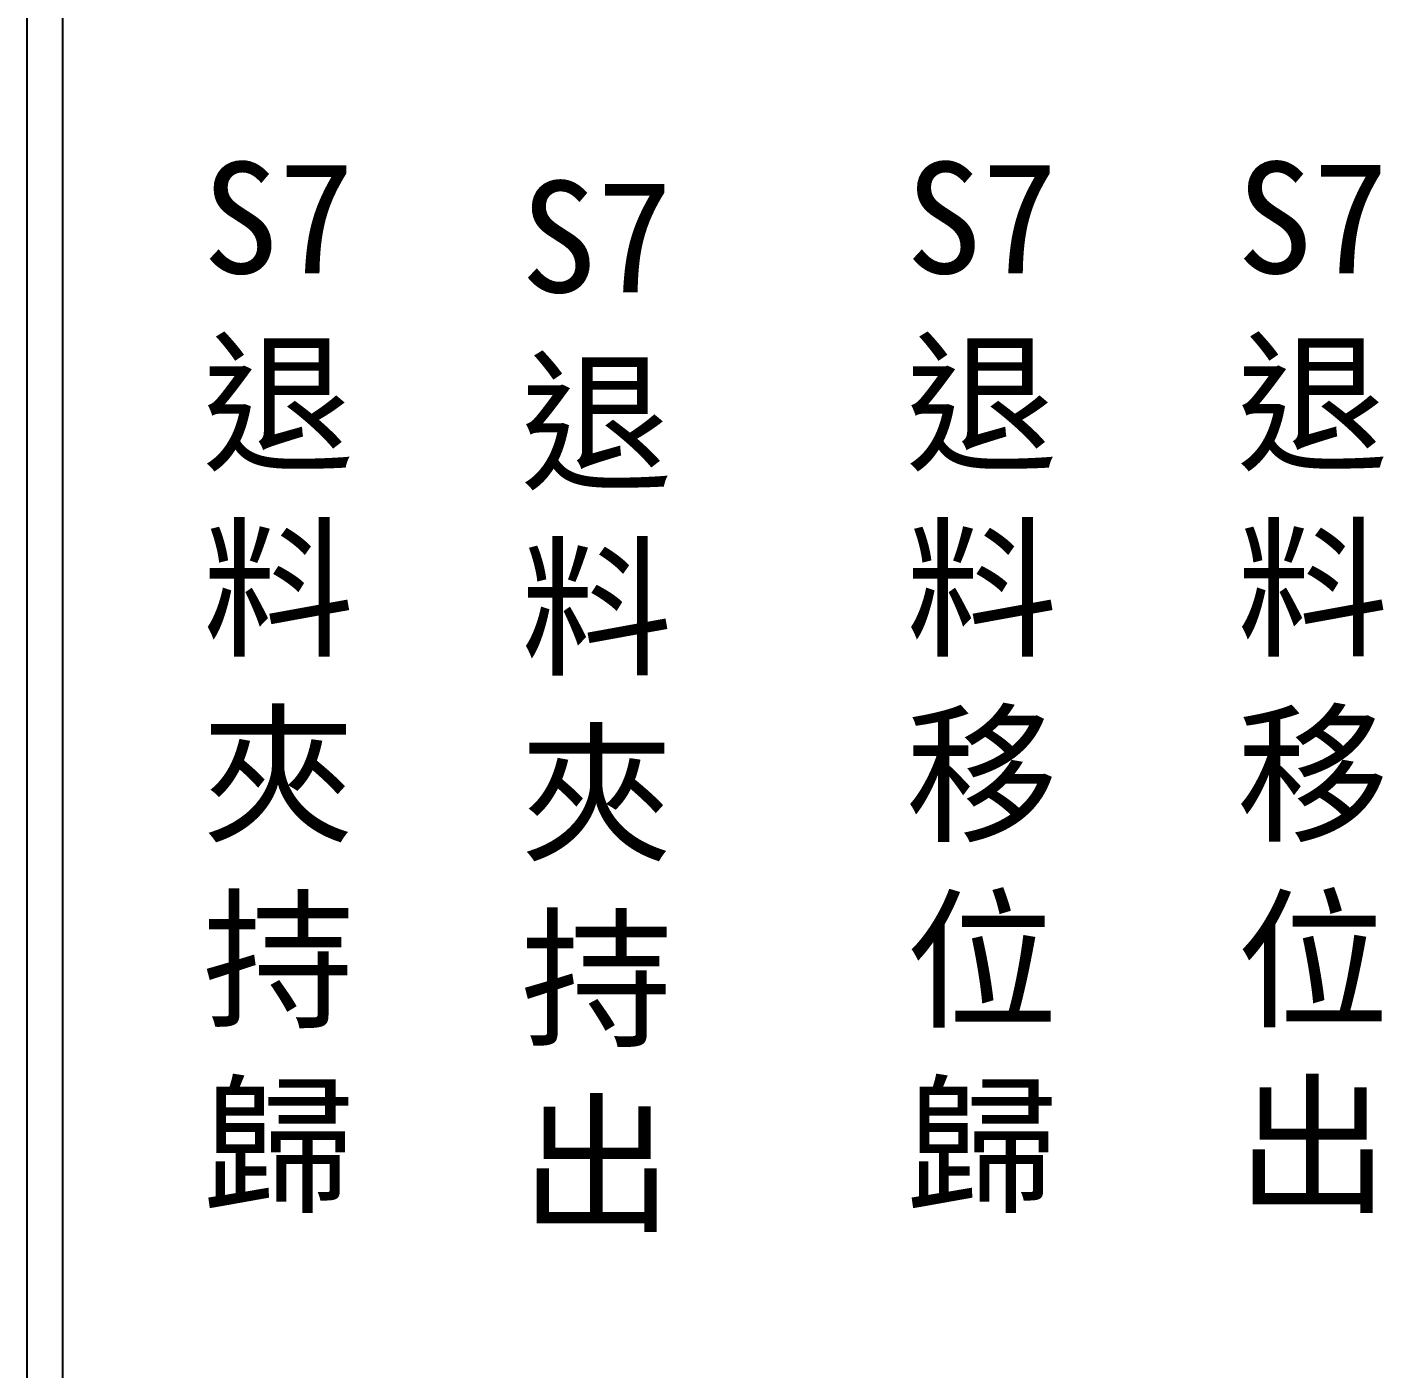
# Model space of a CAD drawing. Extents: x 325 to 612, y 3 to 207.
# Drawn here: x 325.32 to 372.87, y 50 to 97 of the extents above; entities that cross this region are included whole.
import ezdxf

# ---------------------------------------------------------------- set-up
doc = ezdxf.new("R2010")
doc.units = 0
doc.layers.add('圖框層', color=7, linetype='CONTINUOUS')
doc.layers.add('標尺寸層', color=3, linetype='CONTINUOUS')
doc.styles.add('CNS', font='romanc.shx', dxfattribs={"bigfont": 'chineset.shx'})

msp = doc.modelspace()

# ---------------------------------------------------------------- linework, layer by layer
at = {"layer": '圖框層', "color": 7}
for p, q in [((325.319, 3), (325.319, 206.969)), ((326.569, 4.25), (326.569, 205.719))]:
    msp.add_line(p, q, dxfattribs=at)

# ---------------------------------------------------------------- texts
at = {"layer": '標尺寸層', "color": 7, "char_height": 3.9, "width": 4.96081, "attachment_point": 5, "style": 'CNS'}
for s, insert in [('{\\fDFKai-SB|b0|i0|c136|p65;S7退料夾持歸}', (334.127, 73.868)), ('{\\fDFKai-SB|b0|i0|c136|p65;S7退料移位歸}', (358.777, 73.868)), ('{\\fDFKai-SB|b0|i0|c136|p65;S7退料移位出}', (370.375, 73.868)), ('{\\fDFKai-SB|b0|i0|c136|p65;S7退料夾持出}', (345.279, 73.2))]:
    msp.add_mtext(s, dxfattribs=dict(at, insert=insert))

doc.saveas('drawing.dxf')
